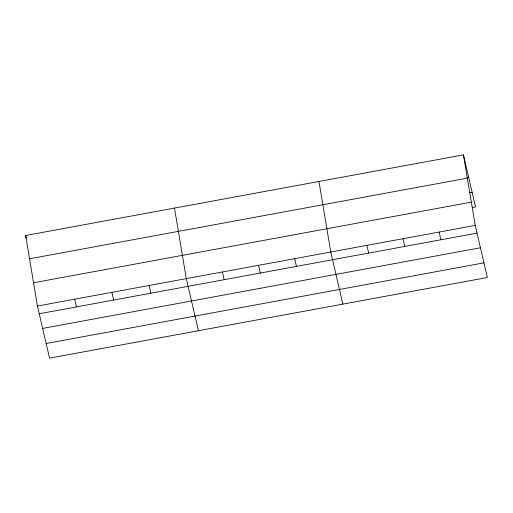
<?xml version="1.0" encoding="UTF-8"?>
<svg xmlns="http://www.w3.org/2000/svg" width="513" height="513" viewBox="0 0 513 513"><rect width="100%" height="100%" fill="white"/><g stroke="black" fill="none" stroke-linecap="round" stroke-linejoin="round"><path stroke-width="0.77" d="M463.431 154.862L475.23 225.412L487.35 277.501L49.569 358.138L37.449 306.049L25.65 235.499L463.431 154.862L475.551 206.951L472.415 207.528M467.067 177.504L468.632 177.216M29.542 258.783L467.324 178.146M469.793 192.741L472.146 192.304M33.557 282.772L471.338 202.135M37.449 306.049L475.23 225.412M39.238 313.757L477.026 233.12M42.65 328.403L480.431 247.766M46.157 343.492L483.945 262.855M439.115 232.068L440.904 239.77M402.994 238.718L404.789 246.426M366.878 245.374L368.674 253.076M342.883 304.106L330.763 252.024L318.964 181.474M294.642 258.674L296.437 266.382M258.526 265.33L260.322 273.038M222.411 271.98L224.2 279.688M198.416 330.718L186.29 278.636L174.497 208.086M149.078 285.491L150.873 293.192M111.872 292.339L113.662 300.047M74.661 299.194L76.45 306.902M25.65 235.499L26.368 238.583"/></g></svg>
